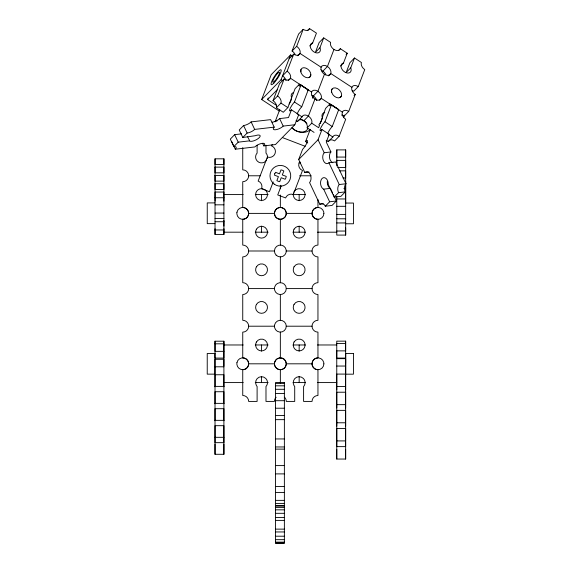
<?xml version="1.0" encoding="UTF-8"?>
<svg xmlns="http://www.w3.org/2000/svg" width="572" height="572" viewBox="0 0 572 572"><rect width="100%" height="100%" fill="white"/><g stroke="black" fill="none" stroke-linecap="round" stroke-linejoin="round"><path stroke-width="0.86" d="M215.015 454.29L215.015 425.69L223.902 425.69L223.902 454.29L215.015 454.29L215.015 444.151M215.015 420.735L215.015 408.708L223.902 408.708L223.902 420.735M215.015 403.761L215.015 391.734L223.902 391.734L223.902 403.761M215.015 386.786L215.015 374.76L223.902 374.76L223.902 386.786M215.015 341.205L215.015 358.086L223.902 358.086L223.902 341.205L215.015 341.205L215.015 351.344L223.902 351.344M223.917 228.736L223.917 234.427L215.036 234.427L215.036 228.736M215.036 201.187L215.036 192.056L223.917 192.056L223.917 201.187M215.036 158.823L215.036 164.514L223.917 164.514L223.917 158.823L215.036 158.823L215.036 234.427M223.902 366.023L223.902 359.273L215.015 359.273L215.015 442.664L223.902 442.664L223.902 341.205M223.917 226.119L223.917 220.427M345.645 442.106L345.645 459.044L336.758 459.044L336.758 442.106M336.758 441.534L336.758 428.492L345.645 428.492L345.645 441.534M336.758 426.097L336.758 410.36L345.645 410.36L345.645 426.097M336.758 407.965L336.758 392.22L345.645 392.22L345.645 407.965M336.758 389.832L336.758 374.088L345.645 374.088L345.645 389.832M336.786 165.951L336.786 160.367L345.667 160.367L345.667 167.546L337.673 167.546M336.786 149.893L336.786 157.071L345.667 157.071L345.667 149.893L336.786 149.893L336.786 164.536M345.645 363.456L345.645 358.651L336.758 358.651M345.645 341.148L345.645 358.079L336.758 358.079L336.758 350.872L345.645 350.872L345.645 341.148L336.758 341.148L336.758 446.625L345.645 446.625L345.645 358.651M336.772 196.332L336.786 235.085L345.667 235.085L345.667 227.906M345.667 203.661L345.667 181.317M300.958 69.484L300.822 71.886M279.265 111.054L261.669 99.535L271.2 74.71L290.576 54.912L292.778 56.349M276.219 105.219L267.596 99.578L268.232 97.926M297.183 113.807A5.92 1.223 -56.8 0 1 301.737 106.778L308.265 89.775L300.994 85.013A5.92 1.223 -56.8 0 1 299.442 84.22L295.095 88.667L287.852 107.6L283.276 112.276L276.369 107.75A5.92 4.004 44.4 0 0 273.016 100.672L279.544 83.662L284.127 78.986A5.92 4.004 44.4 0 0 290.476 78.25L311.561 92.049M261.669 99.535L281.052 79.737L290.576 54.912M295.066 54.411A5.92 4.004 44.4 0 0 292.077 51.022L298.605 34.013L303.181 29.336A5.92 4.004 44.4 0 0 309.531 28.6L316.445 33.119L312.655 42.993L309.795 45.917M273.016 100.672L277.599 95.996L284.127 78.986M286 80.545A5.92 4.004 44.4 0 0 282.547 75.847L287.123 71.171L293.65 54.161A5.92 4.004 44.4 0 0 300 53.425L321.092 67.224M292.077 51.022L296.653 46.346L303.181 29.336M275.089 121.822L279.751 109.674M272.243 144.358L271.628 145.953A5.92 5.92 0 0 1 275.032 153.603A5.92 5.92 0 0 1 267.381 157.014L258.151 181.059A5.92 5.92 0 0 1 261.561 188.71L269.441 191.734L273.216 181.896M300.994 85.013L294.466 102.023A5.92 1.223 -56.8 0 0 289.911 109.045A5.92 1.223 -56.8 0 0 291.463 109.838L288.495 117.56L279.629 118.59A5.92 2.095 -25.3 0 1 272.093 122.229M323.716 37.881L319.14 42.557L315.351 52.417L319.927 47.741L323.716 37.881L330.623 42.399A5.92 4.004 44.4 0 0 333.969 49.485M241.634 133.848L234.656 134.656L230.309 139.103L233.855 146.611A5.92 2.095 -25.3 0 1 235.292 149.213L254.826 146.947A5.92 2.095 -25.3 0 1 262.369 143.307A5.92 2.095 -25.3 0 1 263.806 145.903L275.461 144.552L294.837 124.746L298.734 114.6L291.463 109.838M312.469 98.227L313.427 95.746M281.195 185.886L277.727 194.923L285.607 197.948A5.92 5.92 0 0 1 293.257 194.537L302.495 170.492A5.92 5.92 0 0 1 299.821 161.476M314.922 99.099L308.387 116.137A5.92 4.004 44.4 0 0 302.037 116.874L297.454 121.557L296.074 120.649M317.91 91.313L324.446 74.274M333.376 194.687L336.365 201.001L332.017 205.448L325.282 206.227A5.92 3.825 83.4 0 0 319.862 204.34L309.566 182.554A5.92 3.825 83.4 0 0 310.246 174.424A5.92 3.825 83.4 0 0 304.833 172.537L298.684 159.538L302.581 149.385A5.92 1.223 -56.8 0 0 307.135 142.356A5.92 1.223 -56.8 0 0 305.584 141.563L310.246 129.422M319.598 125.247L318.647 127.713L311.74 123.187A5.92 4.004 44.4 0 0 308.394 116.109L303.803 120.821A5.92 4.004 44.4 0 0 297.454 121.557M320.227 123.602L322.436 117.846M340.59 66.03L343.45 63.106L347.24 53.232L340.326 48.713A5.92 4.004 44.4 0 1 333.976 49.449L327.441 66.488L322.865 71.164M298.684 159.538L318.061 139.732L321.957 129.587A5.92 1.223 -56.8 0 1 320.406 128.793A5.92 1.223 -56.8 0 1 324.96 121.764L331.488 104.762A5.92 1.223 -56.8 0 1 329.937 103.968L325.59 108.408L321.922 118.483A5.92 1.223 -56.8 0 1 320.463 122.358L319.669 123.659A5.92 1.223 -56.8 0 1 318.804 124.932M354.511 57.994L349.935 62.67L346.146 72.53L350.722 67.853L354.511 57.994L361.418 62.512A5.92 4.004 44.4 0 0 364.764 69.598L358.236 86.601L353.66 91.277A5.92 4.004 44.4 0 0 352.352 90.59M321.957 129.587L329.229 134.341L326.269 142.063L330.945 151.952A5.92 3.825 83.4 0 0 329.586 157.929A5.92 3.825 83.4 0 0 332.825 162.713M327.677 133.555A5.92 1.223 -56.8 0 1 332.232 126.526L338.76 109.517L331.488 104.762M343.579 117.546L344.53 115.065M326.183 140.312L328.249 141.67A5.92 4.004 44.4 0 1 334.599 140.934L339.182 136.25L345.71 119.248A5.92 4.004 44.4 0 1 342.356 112.162L321.271 98.363L319.555 100.121M341.505 115.043A5.92 4.004 44.4 0 1 344.13 116.109L348.705 111.426L355.241 94.423A5.92 4.004 44.4 0 1 351.887 87.337L330.795 73.538L328.507 75.876M293.908 191.913L294.058 191.563A5.92 5.92 0 0 1 304.318 191.684L304.89 193.121A5.92 5.92 0 0 1 299.077 200.507A5.92 5.92 0 0 1 293.45 192.978M331.624 90.004L332.082 89.025M341.062 96.711L341.52 95.731M266.638 160.003L265.68 161.211A5.92 5.92 0 0 1 257.307 161.111L256.378 159.874A5.92 5.92 0 0 1 256.449 153.954L257.107 153.124L257.107 145.209M307.815 30.352L309.531 28.6M289.075 58.837L293.65 54.161M297.712 55.763L300 53.425A5.92 4.004 44.4 0 0 296.653 46.346M267.596 99.578L277.463 89.497M294.837 124.746L283.183 126.105A5.92 2.095 -25.3 0 1 275.64 129.744A5.92 2.095 -25.3 0 1 274.202 127.141L270.649 119.634L251.122 121.9A5.92 2.095 -25.3 0 1 243.579 125.54L239.232 129.98L242.785 137.494L255.212 135.714A5.92 2.095 -25.3 0 1 260.174 135.893A5.92 2.095 -25.3 0 1 255.698 140.047L254.283 140.64A5.92 2.095 -25.3 0 1 249.835 141.127L247.411 136.35M288.188 80.588L290.476 78.25A5.92 4.004 44.4 0 0 287.123 71.171M233.855 146.611L238.209 142.171L249.542 140.855M242.785 137.494L247.133 133.047A5.92 2.095 -25.3 0 0 254.676 129.408L274.202 127.141M276.369 107.75L280.945 103.074A5.92 4.004 44.4 0 0 277.599 95.996M338.61 50.465L340.326 48.713M346.096 54.404L347.24 53.232M312.033 95.302A5.92 4.004 44.4 0 1 313.334 95.989L317.918 91.284A5.92 4.004 44.4 0 1 319.87 99.893A5.92 4.004 44.4 0 1 311.468 94.401A5.92 4.004 44.4 0 1 317.918 91.284M314.071 132.389L307.164 127.863L311.74 123.187M354.089 95.588L355.241 94.423M328.249 141.67L332.832 136.994A5.92 4.004 44.4 0 1 339.182 136.25M325.282 206.227L329.629 201.78L336.365 201.001M329.629 201.78L323.659 189.153L322.901 188.717A5.92 3.825 83.4 0 1 320.678 181.403A5.92 3.825 83.4 0 1 324.932 177.813L325.904 178.371A5.92 3.825 83.4 0 1 328.235 183.419L328.228 184.463L334.205 197.104L338.553 192.664L345.288 191.885A5.92 3.825 83.4 0 1 345.974 183.755L335.678 161.969L328.943 162.755A5.92 3.825 83.4 0 1 323.523 160.861A5.92 3.825 83.4 0 1 324.21 152.738L318.061 139.732M345.288 191.885L340.941 196.325L334.205 197.104M309.187 77.463L310.045 76.848L310.853 74.846L310.61 75.954A5.92 4.004 44.4 0 1 302.316 74.868A5.92 4.004 44.4 0 1 303.889 67.703A5.92 4.004 44.4 0 1 310.853 74.861M339.982 97.576L340.84 96.961M312.655 42.993L311.912 43.186A5.92 4.004 44.4 0 0 310.353 47.061L310.796 48.377A5.92 4.004 44.4 0 0 317.017 52.946A5.92 4.004 44.4 0 0 320.277 48.763L319.927 47.741M343.45 63.106L342.707 63.306A5.92 4.004 44.4 0 0 341.148 67.174L341.591 68.49A5.92 4.004 44.4 0 0 347.812 73.059A5.92 4.004 44.4 0 0 351.072 68.883L350.722 67.853M293.593 92.643L292.85 92.843A5.92 4.004 44.4 0 0 291.291 96.711L291.641 97.733M324.739 112.663L323.645 112.956A5.92 4.004 44.4 0 0 322.086 116.824M324.21 152.738L330.945 151.952M304.833 172.537L309.037 172.05M328.943 162.755L339.239 184.534L345.974 183.755M323.659 189.153L330.394 188.367L332.632 193.107M319.862 204.34L323.23 203.947M339.446 170.842L345.667 170.842L345.667 178.021L343 178.021M242.742 147.647L242.742 169.855A5.92 5.92 0 0 1 248.663 175.783L260.21 175.783M299.592 175.783L311.147 175.783M343.886 188.495L345.667 188.495M223.952 194.58L243.193 194.58M255.276 194.58L268.154 194.58M293.043 194.58L305.448 194.58M215.036 197.755L223.917 197.755M336.786 198.963L345.667 198.963M214.95 202.903L207.25 202.903L207.25 223.631L214.95 223.631M345.753 203.046L353.453 203.046L353.453 223.774L345.753 223.774M215.036 204.833L223.917 204.833M336.786 206.306L345.667 206.306M215.036 213.063L223.917 213.063M248.663 175.783A5.92 5.92 0 0 1 242.742 181.703L242.742 207.464A5.92 5.92 0 0 1 248.663 213.385L274.424 213.385M286.272 213.385L312.033 213.385A5.92 5.92 0 0 1 317.953 207.464L317.953 199.471M336.786 214.407L345.667 214.407M215.036 218.425L223.917 218.425M336.786 218.783L345.667 218.783M215.036 221.729L223.917 221.729M336.786 222.944L345.667 222.944M215.036 229.958L223.917 229.958M336.786 231.045L345.667 231.045M223.952 232.189L243.193 232.189M255.276 232.189L268.154 232.189M293.043 232.189L305.448 232.189M317.531 232.189L336.772 232.189M248.663 213.385A5.92 5.92 0 0 1 242.742 219.305L242.742 245.066A5.92 5.92 0 0 1 248.663 250.994L274.424 250.994M286.272 250.994L312.033 250.994A5.92 5.92 0 0 1 317.953 245.066L317.953 219.305A5.92 5.92 0 0 1 312.033 213.385M248.663 250.994A5.92 5.92 0 0 1 242.742 256.914L242.742 282.675A5.92 5.92 0 0 1 248.663 288.595L274.424 288.595M286.272 288.595A5.92 5.92 0 0 0 277.384 283.469A5.92 5.92 0 0 0 277.384 293.729A5.92 5.92 0 0 0 286.272 288.595L312.033 288.595A5.92 5.92 0 0 1 317.953 282.675L317.953 256.914A5.92 5.92 0 0 1 312.033 250.994M248.663 288.595A5.92 5.92 0 0 1 242.742 294.523L242.742 320.284A5.92 5.92 0 0 1 248.663 326.204L274.424 326.204M286.272 326.204A5.92 5.92 0 0 0 277.384 321.078A5.92 5.92 0 0 0 277.384 331.331A5.92 5.92 0 0 0 286.272 326.204L312.033 326.204A5.92 5.92 0 0 0 317.953 332.125L317.953 357.886A5.92 5.92 0 0 0 312.033 363.813L286.272 363.813A5.92 5.92 0 0 1 277.384 368.94A5.92 5.92 0 0 1 277.384 358.68A5.92 5.92 0 0 1 286.272 363.813M336.758 343.479L345.645 343.479M215.015 343.815L223.902 343.815M223.952 344.973L243.193 344.973M255.276 344.973L268.154 344.973M293.043 344.973L305.448 344.973M317.531 344.973L336.772 344.973M276.162 397.225A5.92 5.92 0 0 0 274.424 401.415L265.987 401.415L265.987 386.465L266.638 385.635A5.92 5.92 0 0 0 266.709 379.715L265.78 378.478A5.92 5.92 0 0 0 256.378 385.514L257.107 386.479L257.107 401.415L248.663 401.415A5.92 5.92 0 0 0 242.742 395.495L242.742 369.734A5.92 5.92 0 0 0 248.663 363.813L274.424 363.813M336.758 366.044L345.645 366.044M215.015 366.802L223.902 366.802M223.952 382.582L243.193 382.582M255.276 382.582L268.154 382.582M293.043 382.582L305.448 382.582M317.531 382.582L336.772 382.582M275.49 383.362L284.37 383.362M275.49 385.821L284.37 385.821M215.015 386.386L223.902 386.386M336.758 386.515L345.645 386.515M275.49 389.289L284.37 389.289M275.49 393.543L284.37 393.543M275.49 400.707L284.37 400.707M215.015 403.367L223.902 403.367M336.758 404.647L345.645 404.647M275.49 408.215L284.37 408.215M275.49 415.472L284.37 415.472M275.49 419.655L284.37 419.655M215.015 420.341L223.902 420.341M336.758 422.779L345.645 422.779M215.015 437.315L223.902 437.315M275.49 438.946L284.37 438.946M336.758 440.912L345.645 440.912M275.49 446.961L284.37 446.961M275.49 449.113L284.37 449.113M275.49 465.594L284.37 465.594M275.49 473.895L284.37 473.895M275.49 486.536L284.37 486.536M275.49 492.421L284.37 492.421M275.49 500.364L284.37 500.364M275.49 503.41L284.37 503.41M275.49 505.462L284.37 505.462M275.49 506.113L284.37 506.113M275.49 507.385L284.37 507.385M275.49 509.838L284.37 509.838M275.49 513.313L284.37 513.313M275.49 517.56L284.37 517.56M275.49 520.391L284.37 520.391M275.49 529.129L284.37 529.129M275.49 531.953L284.37 531.953M275.49 536.207L284.37 536.207M275.49 539.675L284.37 539.675M275.49 542.127L284.37 542.127M275.49 542.764L284.37 542.764M282.353 137.545L305.212 146.318M330.394 188.367L329.636 187.931A5.92 3.825 83.4 0 1 327.313 181.36M329.937 103.968L337.208 108.73M299.442 84.22L306.714 88.982M281.052 79.737L282.518 80.695M324.96 121.764L332.232 126.526M294.466 102.023L301.737 106.778M280.945 103.074L287.852 107.6M297.197 113.714L302.037 116.874M327.306 133.376L332.832 136.994M305.584 141.563L307.765 142.993M291.305 98.527L291.434 98.784A5.92 1.223 -56.8 0 1 289.096 104.04M279.629 118.59L283.183 126.105M262.741 143.651L263.806 145.903M251.122 121.9L254.676 129.408M243.579 125.54L247.133 133.047M234.656 134.656L238.209 142.171M231.746 141.699L235.292 149.213M331.51 90.741L331.617 91.999M345.667 149.893L345.667 235.085M345.645 449.32L345.645 459.044M336.758 449.32L336.758 459.044M299.163 194.58L299.163 200.708M299.163 226.069L299.163 232.189M299.163 344.973L299.163 351.101M299.163 376.462L299.163 382.582M280.351 185.257L280.351 188.81M280.351 195.023L280.351 207.464M280.351 219.305L280.351 245.066M280.351 256.914L280.351 282.675M280.351 294.523L280.351 320.284M280.351 332.125L280.351 357.886M280.351 369.734L280.351 383.054M265.987 145.202L265.987 153.11L266.709 154.075A5.92 5.92 0 0 1 267.246 158.58M261.561 194.58L261.561 200.708M261.561 226.069L261.561 232.189M261.554 344.973L261.554 351.101M261.554 376.462L261.554 382.582M223.917 158.823L223.917 234.427M223.902 444.151L223.902 454.29M329.229 134.341A5.92 1.223 -56.8 0 1 328.492 135.021M338.553 192.664A5.92 3.825 83.4 0 1 339.239 184.534M351.887 87.337A5.92 4.004 44.4 0 1 358.236 86.601M313.342 95.96A5.92 4.004 44.4 0 1 316.795 100.665M342.356 112.162A5.92 4.004 44.4 0 1 348.705 111.426M303.803 120.821A5.92 4.004 44.4 0 1 307.157 127.899M321.557 70.478A5.92 4.004 44.4 0 1 325.854 74.553M275.826 121.15A5.92 1.223 -56.8 0 1 276.977 121.078M308.265 89.775A5.92 1.223 -56.8 0 1 307.529 90.447M307.772 128.629A8.88 6.285 21 0 1 300.579 132.082A8.88 6.285 21 0 1 292.027 127.341M300.257 119.119A8.88 6.285 21 0 1 301.73 119.584M302.445 119.877A8.88 6.285 21 0 1 306.935 123.552M310.138 129.615A11.848 8.373 21 0 1 292.106 128.142M312.033 288.595A5.92 5.92 0 0 0 317.953 294.523L317.953 320.284A5.92 5.92 0 0 0 312.033 326.204M248.663 363.813A5.92 5.92 0 0 0 242.742 357.886L242.742 332.125A5.92 5.92 0 0 0 248.663 326.204M312.033 363.813A5.92 5.92 0 0 0 317.953 369.734L317.953 395.495A5.92 5.92 0 0 0 312.033 401.415L303.596 401.415L303.596 386.465L304.247 385.635A5.92 5.92 0 0 0 304.318 379.715L303.389 378.478A5.92 5.92 0 0 0 293.987 385.514L294.709 386.479L294.709 401.415L286.272 401.415A5.92 5.92 0 0 0 284.534 397.225M300.615 162.713A5.92 5.92 0 0 1 299.077 162.898M263.149 188.882A5.92 5.92 0 0 0 256.449 191.563L255.841 192.978A5.92 5.92 0 0 0 261.475 200.507A5.92 5.92 0 0 0 267.281 193.121L266.709 191.684A5.92 5.92 0 0 0 264.571 189.489M215.036 183.748L215.036 189.439L223.917 189.439L223.917 183.748L215.036 183.748M215.036 175.44L215.036 181.131L223.917 181.131L223.917 175.44L215.036 175.44M215.036 167.131L215.036 172.823L223.917 172.823L223.917 167.131L215.036 167.131M236.937 212.291L236.851 213.835A5.92 5.92 0 0 0 248.577 214.479L248.663 212.934A5.92 5.92 0 0 0 236.937 212.291M236.937 362.684L236.851 364.228A5.92 5.92 0 0 0 248.577 364.872L248.663 363.327A5.92 5.92 0 0 0 236.937 362.684M274.546 212.291L274.46 213.835A5.92 5.92 0 0 0 286.186 214.479L286.272 212.934A5.92 5.92 0 0 0 274.546 212.291M274.539 362.684L274.453 364.228A5.92 5.92 0 0 0 286.179 364.872L286.265 363.327A5.92 5.92 0 0 0 274.539 362.684M274.825 173.659L274.467 175.161L278.428 176.641L276.877 180.573L278.235 181.31L279.737 181.674L281.217 177.713L285.149 179.265L285.886 177.906L286.243 176.405L282.289 174.925L283.841 170.992L282.482 170.256L280.974 169.891L279.501 173.852L275.568 172.301L274.825 173.659M256.449 229.165L255.841 230.587A5.92 5.92 0 0 0 261.475 238.109A5.92 5.92 0 0 0 267.281 230.723L266.709 229.286A5.92 5.92 0 0 0 256.449 229.165M256.449 266.774L255.841 268.197A5.92 5.92 0 0 0 261.475 275.718A5.92 5.92 0 0 0 267.281 268.332L266.709 266.895A5.92 5.92 0 0 0 256.449 266.774M256.449 304.375L255.841 305.798A5.92 5.92 0 0 0 261.475 313.32A5.92 5.92 0 0 0 267.281 305.934L266.709 304.504A5.92 5.92 0 0 0 256.449 304.375M294.058 229.165L293.45 230.587A5.92 5.92 0 0 0 299.077 238.109A5.92 5.92 0 0 0 304.89 230.723L304.318 229.286A5.92 5.92 0 0 0 294.058 229.165M256.449 341.984L255.841 343.407A5.92 5.92 0 0 0 261.475 350.929A5.92 5.92 0 0 0 267.281 343.543L266.709 342.106A5.92 5.92 0 0 0 256.449 341.984M294.058 266.774L293.45 268.197A5.92 5.92 0 0 0 299.077 275.718A5.92 5.92 0 0 0 304.89 268.332L304.318 266.895A5.92 5.92 0 0 0 294.058 266.774M294.058 304.375L293.45 305.798A5.92 5.92 0 0 0 299.077 313.32A5.92 5.92 0 0 0 304.89 305.934L304.318 304.504A5.92 5.92 0 0 0 294.058 304.375M294.058 341.984L293.45 343.407A5.92 5.92 0 0 0 299.077 350.929A5.92 5.92 0 0 0 304.89 343.543L304.318 342.106A5.92 5.92 0 0 0 294.058 341.984M214.929 353.482L207.236 353.482L207.236 374.145L214.929 374.145L214.929 353.482M353.432 353.446L345.731 353.446L345.731 374.174L353.432 374.174L353.432 353.446M284.37 382.604L275.49 382.604L275.49 543.4L284.37 543.4L284.37 382.604M323.888 213.478L323.716 211.94A5.92 5.92 0 0 0 312.047 213.292L312.226 214.829A5.92 5.92 0 0 0 323.888 213.478M323.888 363.871L323.709 362.341A5.92 5.92 0 0 0 312.047 363.685L312.219 365.222A5.92 5.92 0 0 0 323.888 363.871M274.267 184.17A10.36 10.36 0 0 0 290.662 176.87A10.36 10.36 0 0 0 276.14 166.316A10.36 10.36 0 0 0 274.267 184.17M274.589 81.174A5.92 1.223 -56.8 0 0 279.522 72.594A5.92 1.223 -56.8 0 0 274.267 77.914A5.92 1.223 -56.8 0 0 274.589 81.174M273.874 83.09A8.88 1.838 -56.8 0 0 281.217 70.242A8.88 1.838 -56.8 0 0 273.287 78.343A8.88 1.838 -56.8 0 0 273.874 83.09M331.724 92.457A5.92 4.004 44.4 0 0 340.297 97.419A5.92 4.004 44.4 0 0 337.702 88.731A5.92 4.004 44.4 0 0 331.724 92.457M320.999 69.577A5.92 4.004 44.4 0 0 329.4 75.068A5.92 4.004 44.4 0 0 327.449 66.459A5.92 4.004 44.4 0 0 320.999 69.577M276.162 255.176A5.92 5.92 0 0 0 286.072 252.524A5.92 5.92 0 0 0 278.814 245.274A5.92 5.92 0 0 0 276.162 255.176M276.162 217.575A5.92 5.92 0 0 0 286.072 214.922A5.92 5.92 0 0 0 278.814 207.665A5.92 5.92 0 0 0 276.162 217.575"/></g></svg>
